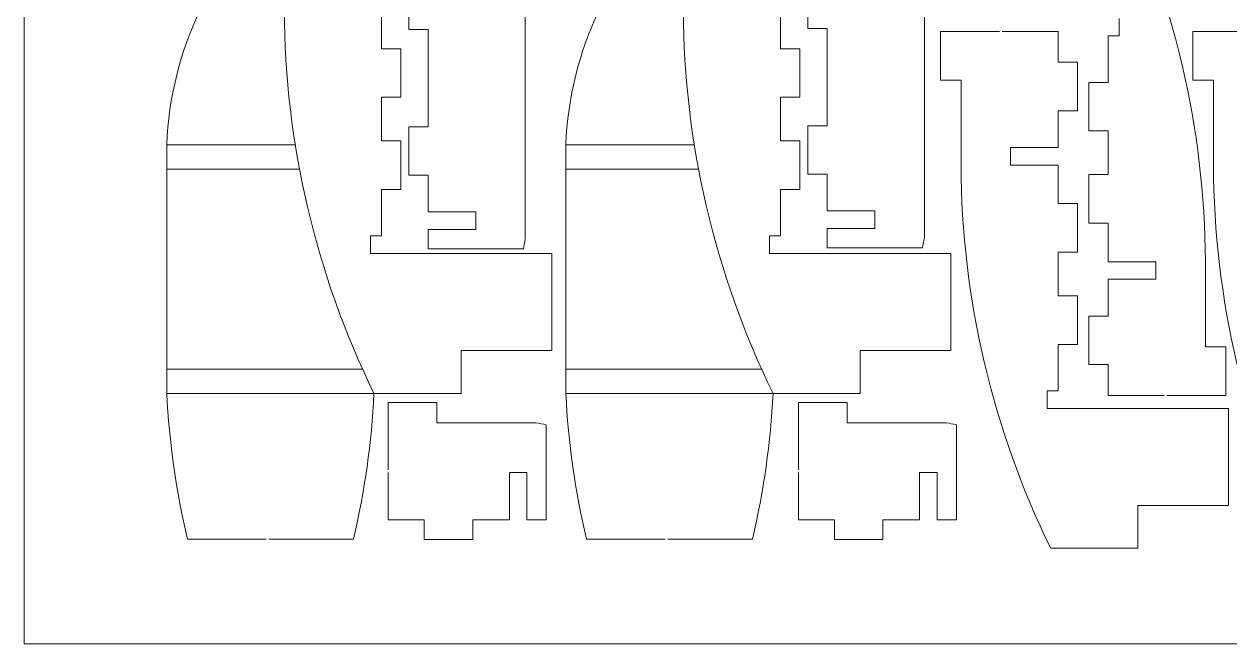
# Model space of a CAD drawing. Header units: centimetres. Extents: x -65 to 125, y -59 to 116.
# Drawn here: x -27.42 to -2.58, y -20.82 to -8.06 of the extents above; entities that cross this region are included whole.
import ezdxf

# ---------------------------------------------------------------- set-up
doc = ezdxf.new("R2010")
doc.units = ezdxf.units.CM
doc.header["$MEASUREMENT"] = 0
doc.layers.add('layer 1', color=7, linetype='Continuous')

msp = doc.modelspace()

# ---------------------------------------------------------------- linework, layer by layer
at = {"layer": 'layer 1', "color": 250, "lineweight": 9}
for points, knots in [([(-27.41654, 31.46228), (-27.41654, 31.46228), (26.77014, 31.46228), (26.77014, 31.46228), (26.77014, 31.46228), (26.77014, 31.46228), (26.77014, -20.81939), (26.77014, -20.81939), (26.77014, -20.81939), (26.77014, -20.81939), (-27.41654, -20.81939), (-27.41654, -20.81939), (-27.41654, -20.81939), (-27.41654, -20.81939), (-27.41654, 31.46228), (-27.41654, 31.46228)], [0, 0, 0, 0, 0.2, 0.2, 0.2, 0.2, 0.4, 0.4, 0.4, 0.4, 0.6, 0.6, 0.6, 0.6, 1, 1, 1, 1]), ([(-19.49414, -8.17222), (-19.49414, -8.17222), (-19.49414, -8.17222), (-19.49414, -8.17222), (-19.49414, -8.17222), (-19.49414, -8.17222), (-19.49414, -7.17222), (-19.49414, -7.17222)], [0, 0, 0, 0, 0.33333333, 0.33333333, 0.33333333, 0.33333333, 1, 1, 1, 1]), ([(-11.27612, -8.15222), (-11.27612, -8.15222), (-11.27612, -8.15222), (-11.27612, -8.15222), (-11.27612, -8.15222), (-11.27612, -8.15222), (-11.27612, -7.15222), (-11.27612, -7.15222)], [0, 0, 0, 0, 0.33333333, 0.33333333, 0.33333333, 0.33333333, 1, 1, 1, 1]), ([(-19.65748, -8.56624), (-19.65748, -8.56624), (-19.65748, -8.56624), (-19.65748, -8.56624), (-19.65748, -8.56624), (-19.65748, -8.56624), (-19.65748, -9.56624), (-19.65748, -9.56624)], [0, 0, 0, 0, 0.33333333, 0.33333333, 0.33333333, 0.33333333, 1, 1, 1, 1]), ([(-11.43946, -8.56624), (-11.43946, -8.56624), (-11.43946, -8.56624), (-11.43946, -8.56624), (-11.43946, -8.56624), (-11.43946, -8.56624), (-11.43946, -9.56624), (-11.43946, -9.56624)], [0, 0, 0, 0, 0.33333333, 0.33333333, 0.33333333, 0.33333333, 1, 1, 1, 1]), ([(-5.72082, -8.84594), (-5.72082, -8.84594), (-5.72082, -8.84594), (-5.72082, -8.84594), (-5.72082, -8.84594), (-5.72082, -8.84594), (-5.72082, -8.84594), (-5.72082, -8.84594), (-5.72082, -8.84594), (-5.72082, -8.84594), (-5.72082, -9.84594), (-5.72082, -9.84594)], [0, 0, 0, 0, 0.25, 0.25, 0.25, 0.25, 0.5, 0.5, 0.5, 0.5, 1, 1, 1, 1]), ([(-5.48902, -10.2593), (-5.48902, -10.2593), (-5.48902, -10.2593), (-5.48902, -10.2593), (-5.48902, -10.2593), (-5.48902, -10.2593), (-5.48902, -10.2593), (-5.48902, -10.2593), (-5.48902, -10.2593), (-5.48902, -10.2593), (-5.48902, -9.2593), (-5.48902, -9.2593)], [0, 0, 0, 0, 0.25, 0.25, 0.25, 0.25, 0.5, 0.5, 0.5, 0.5, 1, 1, 1, 1]), ([(-5.48902, -9.2593), (-5.48902, -9.2593), (-5.48902, -9.2593), (-5.48902, -9.2593), (-5.48902, -9.2593), (-5.48902, -9.2593), (-5.48902, -9.2593), (-5.48902, -9.2593), (-5.48902, -9.2593), (-5.48902, -9.2593), (-5.08902, -9.2593), (-5.08902, -9.2593)], [0, 0, 0, 0, 0.25, 0.25, 0.25, 0.25, 0.5, 0.5, 0.5, 0.5, 1, 1, 1, 1]), ([(-19.65748, -9.56624), (-19.65748, -9.56624), (-19.65748, -9.56624), (-19.65748, -9.56624), (-19.65748, -9.56624), (-19.65748, -9.56624), (-20.05748, -9.56624), (-20.05748, -9.56624)], [0, 0, 0, 0, 0.33333333, 0.33333333, 0.33333333, 0.33333333, 1, 1, 1, 1]), ([(-11.43946, -9.56624), (-11.43946, -9.56624), (-11.43946, -9.56624), (-11.43946, -9.56624), (-11.43946, -9.56624), (-11.43946, -9.56624), (-11.83946, -9.56624), (-11.83946, -9.56624)], [0, 0, 0, 0, 0.33333333, 0.33333333, 0.33333333, 0.33333333, 1, 1, 1, 1]), ([(-5.72082, -9.84594), (-5.72082, -9.84594), (-5.72082, -9.84594), (-5.72082, -9.84594), (-5.72082, -9.84594), (-5.72082, -9.84594), (-5.72082, -9.84594), (-5.72082, -9.84594), (-5.72082, -9.84594), (-5.72082, -9.84594), (-6.12082, -9.84594), (-6.12082, -9.84594)], [0, 0, 0, 0, 0.25, 0.25, 0.25, 0.25, 0.5, 0.5, 0.5, 0.5, 1, 1, 1, 1]), ([(-19.49414, -11.17222), (-19.49414, -11.17222), (-19.49414, -11.17222), (-19.49414, -11.17222), (-19.49414, -11.17222), (-19.49414, -11.17222), (-19.49414, -10.17222), (-19.49414, -10.17222)], [0, 0, 0, 0, 0.33333333, 0.33333333, 0.33333333, 0.33333333, 1, 1, 1, 1]), ([(-19.49414, -10.17222), (-19.49414, -10.17222), (-19.49414, -10.17222), (-19.49414, -10.17222), (-19.49414, -10.17222), (-19.49414, -10.17222), (-19.09414, -10.17222), (-19.09414, -10.17222)], [0, 0, 0, 0, 0.33333333, 0.33333333, 0.33333333, 0.33333333, 1, 1, 1, 1]), ([(-11.27612, -11.15222), (-11.27612, -11.15222), (-11.27612, -11.15222), (-11.27612, -11.15222), (-11.27612, -11.15222), (-11.27612, -11.15222), (-11.27612, -10.15222), (-11.27612, -10.15222)], [0, 0, 0, 0, 0.33333333, 0.33333333, 0.33333333, 0.33333333, 1, 1, 1, 1]), ([(-11.27612, -10.15222), (-11.27612, -10.15222), (-11.27612, -10.15222), (-11.27612, -10.15222), (-11.27612, -10.15222), (-11.27612, -10.15222), (-10.87612, -10.15222), (-10.87612, -10.15222)], [0, 0, 0, 0, 0.33333333, 0.33333333, 0.33333333, 0.33333333, 1, 1, 1, 1]), ([(-19.65748, -10.46681), (-19.65748, -10.46681), (-19.65748, -10.46681), (-19.65748, -10.46681), (-19.65748, -10.46681), (-19.65748, -10.46681), (-19.65748, -11.46681), (-19.65748, -11.46681)], [0, 0, 0, 0, 0.33333333, 0.33333333, 0.33333333, 0.33333333, 1, 1, 1, 1]), ([(-11.43946, -10.46681), (-11.43946, -10.46681), (-11.43946, -10.46681), (-11.43946, -10.46681), (-11.43946, -10.46681), (-11.43946, -10.46681), (-11.43946, -11.46681), (-11.43946, -11.46681)], [0, 0, 0, 0, 0.33333333, 0.33333333, 0.33333333, 0.33333333, 1, 1, 1, 1]), ([(-5.48902, -12.15987), (-5.48902, -12.15987), (-5.48902, -12.15987), (-5.48902, -12.15987), (-5.48902, -12.15987), (-5.48902, -12.15987), (-5.48902, -12.15987), (-5.48902, -12.15987), (-5.48902, -12.15987), (-5.48902, -12.15987), (-5.48902, -11.15987), (-5.48902, -11.15987)], [0, 0, 0, 0, 0.25, 0.25, 0.25, 0.25, 0.5, 0.5, 0.5, 0.5, 1, 1, 1, 1]), ([(-5.48902, -11.15987), (-5.48902, -11.15987), (-5.48902, -11.15987), (-5.48902, -11.15987), (-5.48902, -11.15987), (-5.48902, -11.15987), (-5.48902, -11.15987), (-5.48902, -11.15987), (-5.48902, -11.15987), (-5.48902, -11.15987), (-5.08902, -11.15987), (-5.08902, -11.15987)], [0, 0, 0, 0, 0.25, 0.25, 0.25, 0.25, 0.5, 0.5, 0.5, 0.5, 1, 1, 1, 1]), ([(-19.65748, -11.46681), (-19.65748, -11.46681), (-19.65748, -11.46681), (-19.65748, -11.46681), (-19.65748, -11.46681), (-19.65748, -11.46681), (-20.05748, -11.46681), (-20.05748, -11.46681)], [0, 0, 0, 0, 0.33333333, 0.33333333, 0.33333333, 0.33333333, 1, 1, 1, 1]), ([(-11.43946, -11.46681), (-11.43946, -11.46681), (-11.43946, -11.46681), (-11.43946, -11.46681), (-11.43946, -11.46681), (-11.43946, -11.46681), (-11.83946, -11.46681), (-11.83946, -11.46681)], [0, 0, 0, 0, 0.33333333, 0.33333333, 0.33333333, 0.33333333, 1, 1, 1, 1]), ([(-5.72082, -11.75628), (-5.72082, -11.75628), (-5.72082, -11.75628), (-5.72082, -11.75628), (-5.72082, -11.75628), (-5.72082, -11.75628), (-5.72082, -11.75628), (-5.72082, -11.75628), (-5.72082, -11.75628), (-5.72082, -11.75628), (-5.72082, -12.75628), (-5.72082, -12.75628)], [0, 0, 0, 0, 0.25, 0.25, 0.25, 0.25, 0.5, 0.5, 0.5, 0.5, 1, 1, 1, 1]), ([(-5.72082, -12.75628), (-5.72082, -12.75628), (-5.72082, -12.75628), (-5.72082, -12.75628), (-5.72082, -12.75628), (-5.72082, -12.75628), (-5.72082, -12.75628), (-5.72082, -12.75628), (-5.72082, -12.75628), (-5.72082, -12.75628), (-6.12082, -12.75628), (-6.12082, -12.75628)], [0, 0, 0, 0, 0.25, 0.25, 0.25, 0.25, 0.5, 0.5, 0.5, 0.5, 1, 1, 1, 1]), ([(-5.72082, -13.65685), (-5.72082, -13.65685), (-5.72082, -13.65685), (-5.72082, -13.65685), (-5.72082, -13.65685), (-5.72082, -13.65685), (-5.72082, -13.65685), (-5.72082, -13.65685), (-5.72082, -13.65685), (-5.72082, -13.65685), (-5.72082, -14.65685), (-5.72082, -14.65685)], [0, 0, 0, 0, 0.25, 0.25, 0.25, 0.25, 0.5, 0.5, 0.5, 0.5, 1, 1, 1, 1]), ([(-5.48902, -15.07021), (-5.48902, -15.07021), (-5.48902, -15.07021), (-5.48902, -15.07021), (-5.48902, -15.07021), (-5.48902, -15.07021), (-5.48902, -15.07021), (-5.48902, -15.07021), (-5.48902, -15.07021), (-5.48902, -15.07021), (-5.48902, -14.07021), (-5.48902, -14.07021)], [0, 0, 0, 0, 0.25, 0.25, 0.25, 0.25, 0.5, 0.5, 0.5, 0.5, 1, 1, 1, 1]), ([(-5.48902, -14.07021), (-5.48902, -14.07021), (-5.48902, -14.07021), (-5.48902, -14.07021), (-5.48902, -14.07021), (-5.48902, -14.07021), (-5.48902, -14.07021), (-5.48902, -14.07021), (-5.48902, -14.07021), (-5.48902, -14.07021), (-5.08902, -14.07021), (-5.08902, -14.07021)], [0, 0, 0, 0, 0.25, 0.25, 0.25, 0.25, 0.5, 0.5, 0.5, 0.5, 1, 1, 1, 1]), ([(-5.72082, -14.65685), (-5.72082, -14.65685), (-5.72082, -14.65685), (-5.72082, -14.65685), (-5.72082, -14.65685), (-5.72082, -14.65685), (-5.72082, -14.65685), (-5.72082, -14.65685), (-5.72082, -14.65685), (-5.72082, -14.65685), (-6.12082, -14.65685), (-6.12082, -14.65685)], [0, 0, 0, 0, 0.25, 0.25, 0.25, 0.25, 0.5, 0.5, 0.5, 0.5, 1, 1, 1, 1]), ([(-19.17744, -18.66807), (-19.17744, -18.66807), (-19.17744, -18.66807), (-19.17744, -18.66807), (-19.17744, -18.66807), (-19.17744, -18.66807), (-19.17744, -18.66807), (-19.17744, -18.66807), (-19.17744, -18.66807), (-19.17744, -18.66807), (-19.17744, -18.26807), (-19.17744, -18.26807)], [0, 0, 0, 0, 0.25, 0.25, 0.25, 0.25, 0.5, 0.5, 0.5, 0.5, 1, 1, 1, 1]), ([(-10.72841, -18.66807), (-10.72841, -18.66807), (-10.72841, -18.66807), (-10.72841, -18.66807), (-10.72841, -18.66807), (-10.72841, -18.66807), (-10.72841, -18.66807), (-10.72841, -18.66807), (-10.72841, -18.66807), (-10.72841, -18.66807), (-10.72841, -18.26807), (-10.72841, -18.26807)], [0, 0, 0, 0, 0.25, 0.25, 0.25, 0.25, 0.5, 0.5, 0.5, 0.5, 1, 1, 1, 1]), ([(-18.17744, -18.66807), (-18.17744, -18.66807), (-18.17744, -18.66807), (-18.17744, -18.66807), (-18.17744, -18.66807), (-18.17744, -18.66807), (-18.17744, -18.66807), (-18.17744, -18.66807), (-18.17744, -18.66807), (-18.17744, -18.66807), (-19.17744, -18.66807), (-19.17744, -18.66807)], [0, 0, 0, 0, 0.25, 0.25, 0.25, 0.25, 0.5, 0.5, 0.5, 0.5, 1, 1, 1, 1]), ([(-9.72841, -18.66807), (-9.72841, -18.66807), (-9.72841, -18.66807), (-9.72841, -18.66807), (-9.72841, -18.66807), (-9.72841, -18.66807), (-9.72841, -18.66807), (-9.72841, -18.66807), (-9.72841, -18.66807), (-9.72841, -18.66807), (-10.72841, -18.66807), (-10.72841, -18.66807)], [0, 0, 0, 0, 0.25, 0.25, 0.25, 0.25, 0.5, 0.5, 0.5, 0.5, 1, 1, 1, 1])]:
    msp.add_open_spline(points, degree=3, knots=knots, dxfattribs=at)
for points in [[(-3.08902, -12.95004), (-3.10094, -10.21573), (-3.73228, -7.51967), (-4.93561, -5.06435)], [(-17.09414, -5.33395), (-17.09414, -5.33395), (-17.09414, -12.47265), (-17.09414, -12.47265)], [(-8.87612, -5.31395), (-8.87612, -5.31395), (-8.87612, -12.45265), (-8.87612, -12.45265)], [(-22.05748, -5.49417), (-23.52663, -6.77125), (-24.40252, -8.59882), (-24.47766, -10.54399)], [(-13.83946, -5.49417), (-15.30861, -6.77125), (-16.1845, -8.59882), (-16.25964, -10.54399)], [(-20.05748, -7.77158), (-20.05748, -7.77158), (-20.05748, -8.56624), (-20.05748, -8.56624)], [(-11.83946, -7.77158), (-11.83946, -7.77158), (-11.83946, -8.56624), (-11.83946, -8.56624)], [(-4.86232, -7.94452), (-4.86232, -7.94452), (-4.86232, -8.30452), (-4.86232, -8.30452)], [(-19.09414, -8.17222), (-19.09414, -8.17222), (-19.49414, -8.17222), (-19.49414, -8.17222)], [(-19.09414, -8.17222), (-19.09414, -8.17222), (-19.09414, -10.17222), (-19.09414, -10.17222)], [(-10.87612, -8.15222), (-10.87612, -8.15222), (-11.27612, -8.15222), (-11.27612, -8.15222)], [(-10.87612, -8.15222), (-10.87612, -8.15222), (-10.87612, -10.15222), (-10.87612, -10.15222)], [(-8.54082, -8.21309), (-8.54082, -8.21309), (-7.33082, -8.21309), (-7.33082, -8.21309)], [(-8.54082, -8.21309), (-8.54082, -8.21309), (-8.54082, -9.21309), (-8.54082, -9.21309)], [(-7.27082, -8.21309), (-7.27082, -8.21309), (-6.55797, -8.21309), (-6.12082, -8.21309)], [(-6.12082, -8.84594), (-6.12082, -8.84594), (-6.12082, -8.56467), (-6.12082, -8.21309)], [(-5.08902, -9.2593), (-5.08902, -9.2593), (-5.08902, -8.30452), (-5.08902, -8.30452)], [(-4.86232, -8.30452), (-4.86232, -8.30452), (-5.08902, -8.30452), (-5.08902, -8.30452)], [(-3.34308, -8.21309), (-3.34308, -8.21309), (-2.13308, -8.21309), (-2.13308, -8.21309)], [(-3.34308, -8.21309), (-3.34308, -8.21309), (-3.34308, -9.21309), (-3.34308, -9.21309)], [(-20.05748, -8.56624), (-20.05748, -8.56624), (-19.65748, -8.56624), (-19.65748, -8.56624)], [(-11.83946, -8.56624), (-11.83946, -8.56624), (-11.43946, -8.56624), (-11.43946, -8.56624)], [(-6.12082, -8.84594), (-6.12082, -8.84594), (-5.72082, -8.84594), (-5.72082, -8.84594)], [(-8.54082, -9.21309), (-8.54082, -9.21309), (-8.12082, -9.21309), (-8.12082, -9.21309)], [(-8.12082, -10.96611), (-8.12082, -10.96611), (-8.12082, -9.21309), (-8.12082, -9.21309)], [(-3.34308, -9.21309), (-3.34308, -9.21309), (-2.92308, -9.21309), (-2.92308, -9.21309)], [(-2.92308, -10.96611), (-2.92308, -10.96611), (-2.92308, -9.21309), (-2.92308, -9.21309)], [(-20.05748, -9.56624), (-20.05748, -9.56624), (-20.05748, -10.46681), (-20.05748, -10.46681)], [(-11.83946, -9.56624), (-11.83946, -9.56624), (-11.83946, -10.46681), (-11.83946, -10.46681)], [(-6.12082, -10.60162), (-6.12082, -10.60162), (-6.12082, -9.84594), (-6.12082, -9.84594)], [(-5.08902, -10.2593), (-5.08902, -10.2593), (-5.48902, -10.2593), (-5.48902, -10.2593)], [(-5.08902, -11.15987), (-5.08902, -11.15987), (-5.08902, -10.2593), (-5.08902, -10.2593)], [(-24.47766, -15.66175), (-24.47766, -15.66175), (-24.47766, -10.54399), (-24.47766, -10.54399)], [(-20.05748, -10.46681), (-20.05748, -10.46681), (-19.65748, -10.46681), (-19.65748, -10.46681)], [(-16.25964, -15.66175), (-16.25964, -15.66175), (-16.25964, -10.54399), (-16.25964, -10.54399)], [(-11.83946, -10.46681), (-11.83946, -10.46681), (-11.43946, -10.46681), (-11.43946, -10.46681)], [(-6.12082, -10.60162), (-6.12082, -10.60162), (-7.10082, -10.60162), (-7.10082, -10.60162)], [(-7.10082, -10.60162), (-7.10082, -10.60162), (-7.10082, -10.96162), (-7.10082, -10.96162)], [(-19.09414, -11.17222), (-19.09414, -11.17222), (-19.49414, -11.17222), (-19.49414, -11.17222)], [(-19.09414, -11.17222), (-19.09414, -11.17222), (-19.09414, -11.9279), (-19.09414, -11.9279)], [(-10.87612, -11.15222), (-10.87612, -11.15222), (-11.27612, -11.15222), (-11.27612, -11.15222)], [(-10.87612, -11.15222), (-10.87612, -11.15222), (-10.87612, -11.9079), (-10.87612, -11.9079)], [(-8.12082, -10.96611), (-8.1089, -13.70042), (-7.47756, -16.39648), (-6.27423, -18.8518)], [(-7.10082, -10.96162), (-7.10082, -10.96162), (-6.12082, -10.96162), (-6.12082, -10.96162)], [(-6.12082, -10.96162), (-6.12082, -10.96162), (-6.12082, -11.75628), (-6.12082, -11.75628)], [(-2.92308, -10.96611), (-2.91116, -13.70042), (-2.27982, -16.39648), (-1.07649, -18.8518)], [(-20.05748, -11.46681), (-20.05748, -11.46681), (-20.05748, -12.42159), (-20.05748, -12.42159)], [(-11.83946, -11.46681), (-11.83946, -11.46681), (-11.83946, -12.42159), (-11.83946, -12.42159)], [(-9.89612, -11.9079), (-9.89612, -11.9079), (-10.87612, -11.9079), (-10.87612, -11.9079)], [(-9.89612, -12.2679), (-9.89612, -12.2679), (-9.89612, -11.9079), (-9.89612, -11.9079)], [(-6.12082, -11.75628), (-6.12082, -11.75628), (-5.72082, -11.75628), (-5.72082, -11.75628)], [(-18.11414, -11.9279), (-18.11414, -11.9279), (-19.09414, -11.9279), (-19.09414, -11.9279)], [(-18.11414, -12.2879), (-18.11414, -12.2879), (-18.11414, -11.9279), (-18.11414, -11.9279)], [(-5.08902, -12.15987), (-5.08902, -12.15987), (-5.48902, -12.15987), (-5.48902, -12.15987)], [(-5.08902, -12.95453), (-5.08902, -12.95453), (-5.08902, -12.15987), (-5.08902, -12.15987)], [(-19.09414, -12.2879), (-19.09414, -12.2879), (-18.11414, -12.2879), (-18.11414, -12.2879)], [(-19.09414, -12.2879), (-19.09414, -12.2879), (-19.09414, -12.6879), (-19.09414, -12.6879)], [(-10.87612, -12.2679), (-10.87612, -12.2679), (-9.89612, -12.2679), (-9.89612, -12.2679)], [(-10.87612, -12.2679), (-10.87612, -12.2679), (-10.87612, -12.6679), (-10.87612, -12.6679)], [(-20.28418, -12.42159), (-20.28418, -12.42159), (-20.05748, -12.42159), (-20.05748, -12.42159)], [(-20.28418, -12.78159), (-20.28418, -12.78159), (-20.28418, -12.42159), (-20.28418, -12.42159)], [(-17.13451, -12.6879), (-17.1203, -12.6163), (-17.10684, -12.54454), (-17.09414, -12.47265)], [(-12.06616, -12.42159), (-12.06616, -12.42159), (-11.83946, -12.42159), (-11.83946, -12.42159)], [(-12.06616, -12.78159), (-12.06616, -12.78159), (-12.06616, -12.42159), (-12.06616, -12.42159)], [(-8.91649, -12.6679), (-8.90228, -12.5963), (-8.88882, -12.52454), (-8.87612, -12.45265)], [(-19.23363, -12.78159), (-19.23363, -12.78159), (-20.28418, -12.78159), (-20.28418, -12.78159)], [(-19.23363, -12.78159), (-19.23363, -12.78159), (-16.54748, -12.78159), (-16.54748, -12.78159)], [(-19.09414, -12.6879), (-19.09414, -12.6879), (-17.13451, -12.6879), (-17.13451, -12.6879)], [(-16.54748, -12.78159), (-16.54748, -12.78159), (-16.54748, -14.78159), (-16.54748, -14.78159)], [(-11.01561, -12.78159), (-11.01561, -12.78159), (-12.06616, -12.78159), (-12.06616, -12.78159)], [(-11.01561, -12.78159), (-11.01561, -12.78159), (-8.32946, -12.78159), (-8.32946, -12.78159)], [(-10.87612, -12.6679), (-10.87612, -12.6679), (-8.91649, -12.6679), (-8.91649, -12.6679)], [(-8.32946, -12.78159), (-8.32946, -12.78159), (-8.32946, -14.78159), (-8.32946, -14.78159)], [(-6.12082, -12.75628), (-6.12082, -12.75628), (-6.12082, -13.65685), (-6.12082, -13.65685)], [(-4.10902, -12.95453), (-4.10902, -12.95453), (-5.08902, -12.95453), (-5.08902, -12.95453)], [(-4.10902, -13.31453), (-4.10902, -13.31453), (-4.10902, -12.95453), (-4.10902, -12.95453)], [(-3.08902, -12.95004), (-3.08902, -12.95004), (-3.08902, -14.70306), (-3.08902, -14.70306)], [(-5.08902, -13.31453), (-5.08902, -13.31453), (-4.10902, -13.31453), (-4.10902, -13.31453)], [(-5.08902, -13.31453), (-5.08902, -13.31453), (-5.08902, -14.07021), (-5.08902, -14.07021)], [(-6.12082, -13.65685), (-6.12082, -13.65685), (-5.72082, -13.65685), (-5.72082, -13.65685)], [(-18.41498, -14.78159), (-18.41498, -14.78159), (-18.41498, -15.66175), (-18.41498, -15.66175)], [(-18.41498, -14.78159), (-18.41498, -14.78159), (-16.54748, -14.78159), (-16.54748, -14.78159)], [(-10.19696, -14.78159), (-10.19696, -14.78159), (-10.19696, -15.66175), (-10.19696, -15.66175)], [(-10.19696, -14.78159), (-10.19696, -14.78159), (-8.32946, -14.78159), (-8.32946, -14.78159)], [(-6.12082, -14.65685), (-6.12082, -14.65685), (-6.12082, -15.61163), (-6.12082, -15.61163)], [(-2.66902, -14.70306), (-2.66902, -14.70306), (-3.08902, -14.70306), (-3.08902, -14.70306)], [(-2.66902, -15.70306), (-2.66902, -15.70306), (-2.66902, -14.70306), (-2.66902, -14.70306)], [(-5.08902, -15.07021), (-5.08902, -15.07021), (-5.48902, -15.07021), (-5.48902, -15.07021)], [(-5.08902, -15.07021), (-5.08902, -15.07021), (-5.08902, -15.35148), (-5.08902, -15.70306)], [(-6.34752, -15.61163), (-6.34752, -15.61163), (-6.12082, -15.61163), (-6.12082, -15.61163)], [(-6.34752, -15.97163), (-6.34752, -15.97163), (-6.34752, -15.61163), (-6.34752, -15.61163)], [(-24.47766, -15.66175), (-24.42832, -16.67264), (-24.28623, -17.67686), (-24.05318, -18.66175)], [(-20.63539, -18.66175), (-20.40234, -17.67686), (-20.26024, -16.67264), (-20.2109, -15.66175)], [(-18.41498, -15.66175), (-18.41498, -15.66175), (-20.2109, -15.66175), (-20.2109, -15.66175)], [(-19.91663, -15.84807), (-19.91663, -15.84807), (-19.91663, -17.2343), (-19.91663, -17.2343)], [(-18.91663, -15.84807), (-18.91663, -15.84807), (-19.91663, -15.84807), (-19.91663, -15.84807)], [(-18.91663, -15.84807), (-18.91663, -15.84807), (-18.91663, -16.26807), (-18.91663, -16.26807)], [(-16.25964, -15.66175), (-16.2103, -16.67264), (-16.06821, -17.67686), (-15.83516, -18.66175)], [(-12.41737, -18.66175), (-12.18432, -17.67686), (-12.04222, -16.67264), (-11.99288, -15.66175)], [(-10.19696, -15.66175), (-10.19696, -15.66175), (-11.99288, -15.66175), (-11.99288, -15.66175)], [(-11.4676, -15.84807), (-11.4676, -15.84807), (-11.4676, -17.2343), (-11.4676, -17.2343)], [(-10.4676, -15.84807), (-10.4676, -15.84807), (-11.4676, -15.84807), (-11.4676, -15.84807)], [(-10.4676, -15.84807), (-10.4676, -15.84807), (-10.4676, -16.26807), (-10.4676, -16.26807)], [(-3.93902, -15.70306), (-3.93902, -15.70306), (-4.65187, -15.70306), (-5.08902, -15.70306)], [(-2.66902, -15.70306), (-2.66902, -15.70306), (-3.87902, -15.70306), (-3.87902, -15.70306)], [(-5.29696, -15.97163), (-5.29696, -15.97163), (-6.34752, -15.97163), (-6.34752, -15.97163)], [(-5.29696, -15.97163), (-5.29696, -15.97163), (-2.61082, -15.97163), (-2.61082, -15.97163)], [(-2.61082, -15.97163), (-2.61082, -15.97163), (-2.61082, -17.97163), (-2.61082, -17.97163)], [(-18.91663, -16.26807), (-18.91663, -16.26807), (-16.87701, -16.26807), (-16.87701, -16.26807)], [(-16.66176, -16.30844), (-16.73337, -16.29423), (-16.80512, -16.28078), (-16.87701, -16.26807)], [(-16.66176, -18.26807), (-16.66176, -18.26807), (-16.66176, -16.30844), (-16.66176, -16.30844)], [(-10.4676, -16.26807), (-10.4676, -16.26807), (-8.42798, -16.26807), (-8.42798, -16.26807)], [(-8.21273, -16.30844), (-8.28434, -16.29423), (-8.35609, -16.28078), (-8.42798, -16.26807)], [(-8.21273, -18.26807), (-8.21273, -18.26807), (-8.21273, -16.30844), (-8.21273, -16.30844)], [(-19.91663, -17.2943), (-19.91663, -17.2943), (-19.91663, -17.86053), (-19.91663, -18.26807)], [(-17.06176, -17.28807), (-17.06176, -17.28807), (-17.42176, -17.28807), (-17.42176, -17.28807)], [(-17.42176, -17.28807), (-17.42176, -17.28807), (-17.42176, -18.26807), (-17.42176, -18.26807)], [(-17.06176, -18.26807), (-17.06176, -18.26807), (-17.06176, -17.28807), (-17.06176, -17.28807)], [(-11.4676, -17.2943), (-11.4676, -17.2943), (-11.4676, -17.86053), (-11.4676, -18.26807)], [(-8.61273, -17.28807), (-8.61273, -17.28807), (-8.97273, -17.28807), (-8.97273, -17.28807)], [(-8.97273, -17.28807), (-8.97273, -17.28807), (-8.97273, -18.26807), (-8.97273, -18.26807)], [(-8.61273, -18.26807), (-8.61273, -18.26807), (-8.61273, -17.28807), (-8.61273, -17.28807)], [(-4.47832, -17.97163), (-4.47832, -17.97163), (-4.47832, -18.8518), (-4.47832, -18.8518)], [(-4.47832, -17.97163), (-4.47832, -17.97163), (-2.61082, -17.97163), (-2.61082, -17.97163)], [(-19.91663, -18.26807), (-19.5172, -18.26807), (-19.17744, -18.26807), (-19.17744, -18.26807)], [(-18.17744, -18.26807), (-18.17744, -18.26807), (-18.17744, -18.66807), (-18.17744, -18.66807)], [(-18.17744, -18.26807), (-18.17744, -18.26807), (-17.42176, -18.26807), (-17.42176, -18.26807)], [(-17.06176, -18.26807), (-17.06176, -18.26807), (-16.66176, -18.26807), (-16.66176, -18.26807)], [(-11.4676, -18.26807), (-11.06817, -18.26807), (-10.72841, -18.26807), (-10.72841, -18.26807)], [(-9.72841, -18.26807), (-9.72841, -18.26807), (-9.72841, -18.66807), (-9.72841, -18.66807)], [(-9.72841, -18.26807), (-9.72841, -18.26807), (-8.97273, -18.26807), (-8.97273, -18.26807)], [(-8.61273, -18.26807), (-8.61273, -18.26807), (-8.21273, -18.26807), (-8.21273, -18.26807)], [(-22.43429, -18.66175), (-22.43429, -18.66175), (-24.05318, -18.66175), (-24.05318, -18.66175)], [(-20.63539, -18.66175), (-20.63539, -18.66175), (-22.37429, -18.66175), (-22.37429, -18.66175)], [(-14.21627, -18.66175), (-14.21627, -18.66175), (-15.83516, -18.66175), (-15.83516, -18.66175)], [(-12.41737, -18.66175), (-12.41737, -18.66175), (-14.15627, -18.66175), (-14.15627, -18.66175)], [(-4.47832, -18.8518), (-4.47832, -18.8518), (-6.27423, -18.8518), (-6.27423, -18.8518)]]:
    msp.add_open_spline(points, degree=3, dxfattribs=at)
at = {"layer": 'layer 1', "color": 242, "lineweight": 9}
for points in [[(-22.05748, -7.77607), (-22.04556, -10.51037), (-21.41423, -13.20644), (-20.2109, -15.66175)], [(-13.83946, -7.77607), (-13.82754, -10.51037), (-13.19621, -13.20644), (-11.99288, -15.66175)], [(-24.47766, -10.54399), (-24.47766, -10.54399), (-21.83235, -10.54399), (-21.83235, -10.54399)], [(-16.25964, -10.54399), (-16.25964, -10.54399), (-13.61433, -10.54399), (-13.61433, -10.54399)], [(-24.47766, -11.04399), (-24.47766, -11.04399), (-21.7455, -11.04399), (-21.7455, -11.04399)], [(-16.25964, -11.04399), (-16.25964, -11.04399), (-13.52748, -11.04399), (-13.52748, -11.04399)], [(-24.47766, -15.16175), (-24.47766, -15.16175), (-20.44654, -15.16175), (-20.44654, -15.16175)], [(-16.25964, -15.16175), (-16.25964, -15.16175), (-12.22852, -15.16175), (-12.22852, -15.16175)], [(-24.47766, -15.66175), (-24.47766, -15.66175), (-20.2109, -15.66175), (-20.2109, -15.66175)], [(-16.25964, -15.66175), (-16.25964, -15.66175), (-11.99288, -15.66175), (-11.99288, -15.66175)]]:
    msp.add_open_spline(points, degree=3, dxfattribs=at)

doc.saveas('drawing.dxf')
